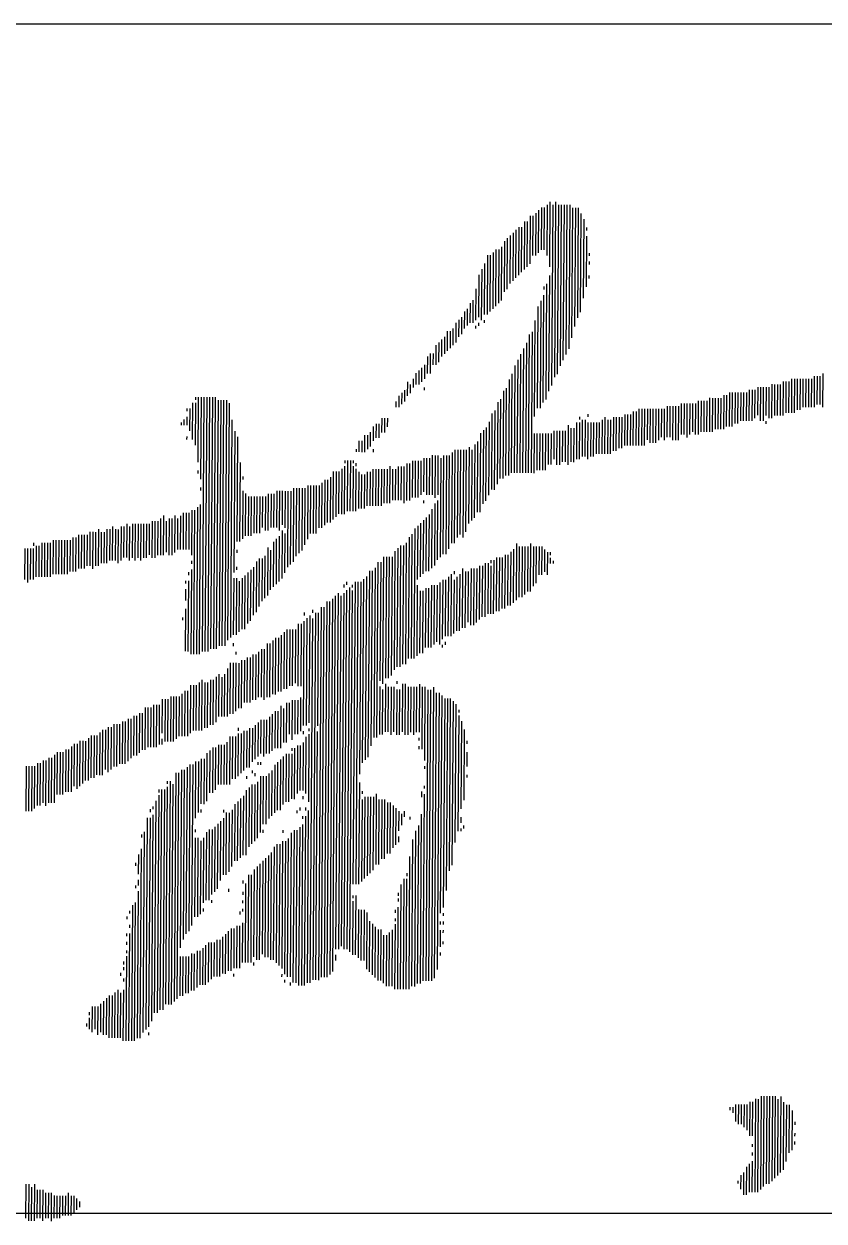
# Model space of a CAD drawing. Extents: x 1738711 to 2346805, y 1189731 to 2516152.
# Drawn here: x 2022700.8 to 2022902.7, y 1369313.9 to 1369616 of the extents above; entities that cross this region are included whole.
import ezdxf
from ezdxf.enums import TextEntityAlignment as Align

# ---------------------------------------------------------------- set-up
doc = ezdxf.new("R2010")
doc.units = 0
doc.header["$LTSCALE"] = 1000
doc.header["$MEASUREMENT"] = 0
doc.layers.add('TK', color=4, linetype='Continuous')
doc.layers.add('签名', color=2, linetype='Continuous')
doc.styles.add('宋体', font='SIMSUN.TTF', dxfattribs={"width": 0.75})

# ---------------------------------------------------------------- blocks, each defined once
blk = doc.blocks.new('hjashrtahreahe')
at = {"layer": 'TK', "color": 7}
for p, q in [((76600, 2800), (83100, 2800)), ((76600, 2200), (83100, 2200))]:
    blk.add_line(p, q, dxfattribs=at)
at = {"layer": 'TK', "style": '宋体', "width": 0.75}
for tag, height, p in [('项目负责人', 350, (6002.88, 57088.65)), ('专业负责人', 350, (6002.88, 56223.66)), ('设计人', 350, (6002.88, 55419.43)), ('版号1', 250, (77303.87, 22193.36)), ('时间1', 250, (82405.29, 22193.36)), ('版号2', 250, (77303.87, 21593.36)), ('时间2', 250, (82405.29, 21593.36)), ('版号3', 250, (77303.87, 20993.36)), ('时间3', 250, (82405.29, 20993.36)), ('建筑会签', 0.0001, (78977.88, 2403.16)), ('电气会签', 0.0001, (82127.88, 2403.16)), ('结构会签', 0.0001, (78977.88, 1803.16)), ('暖通会签', 0.0001, (82127.88, 1803.16)), ('给排水会签', 0.0001, (78977.88, 1249.52)), ('智能化会签', 0.0001, (82127.88, 1249.52))]:
    blk.add_attdef(tag, text='', height=height, dxfattribs=at).set_placement(p, align=Align.CENTER)
for tag, p in [('合作设计单位', (80815.88, 48985.89)), ('版号说明1', (79853.88, 22318.17)), ('版号说明2', (79853.88, 21718.17)), ('版号说明3', (79853.88, 21118.17)), ('浙江绿储科技有限公司', (80545.18, 16035.89)), ('百兆瓦级集中式熔盐储能关键', (80545.18, 14953.21)), ('设备研发及制造基地项目', (80545.18, 14603.3)), ('1#研发楼', (80545.18, 13635.89)), ('图名', (80545.18, 12435.89)), ('工程编号', (78977.88, 11460.89)), ('子项编号', (82127.88, 11460.89)), ('建筑', (78977.88, 10710.89)), ('图号', (82127.88, 10710.89)), ('施工图', (78977.88, 9960.89)), ('2023.03', (82127.88, 9960.89)), ('审定', (79352.88, 8460.89)), ('审核', (79352.88, 7710.89)), ('工程负责', (79352.88, 6960.89)), ('专业负责', (79352.88, 6210.89)), ('设计', (79352.88, 5460.89)), ('制图', (79352.88, 4710.89)), ('校对', (79352.88, 3960.89))]:
    blk.add_attdef(tag, text='', height=250, dxfattribs=at).set_placement(p, align=Align.MIDDLE_CENTER)
blk = doc.blocks.new('A$C579C72A4')
for p, q in [((748.47, 771.4), (748.12, 722.22)), ((752.75, 771.37), (751.79, 638.79)), ((737.72, 762.92), (737.49, 730.85)), ((739.87, 765.05), (739.64, 732.97)), ((742.02, 767.17), (741.79, 735.09)), ((744.16, 767.15), (743.93, 735.08)), ((746.32, 769.28), (746.04, 730.79)), ((750.59, 769.25), (749.61, 632.39)), ((754.87, 769.22), (753.95, 640.91)), ((757.01, 769.2), (756.13, 647.31)), ((759.15, 769.18), (758.3, 651.58)), ((761.28, 769.17), (760.47, 655.84)), ((763.42, 769.15), (762.64, 660.1)), ((765.55, 767), (764.84, 668.64)), ((767.68, 766.98), (767.04, 677.17)), ((769.82, 766.97), (769.22, 683.57)), ((771.93, 762.68), (771.39, 687.83)), ((724.81, 752.32), (724.55, 715.97)), ((726.95, 752.31), (726.7, 718.1)), ((729.12, 756.57), (728.86, 720.22)), ((731.26, 756.55), (731.01, 722.34)), ((733.42, 760.82), (733.16, 724.46)), ((735.56, 760.8), (735.35, 730.86)), ((774.04, 758.38), (773.61, 698.51)), ((716.19, 743.83), (715.92, 705.34)), ((718.35, 745.96), (718.09, 709.6)), ((720.5, 748.08), (720.24, 711.73)), ((722.66, 750.2), (722.39, 713.85)), ((776.08, 745.54), (775.81, 707.05)), ((776.13, 751.95), (776.11, 749.82)), ((707.58, 735.34), (707.27, 692.57)), ((709.72, 735.33), (709.43, 694.7)), ((711.87, 737.45), (711.58, 696.82)), ((714.04, 741.71), (713.76, 703.22)), ((701.13, 731.11), (700.81, 686.2)), ((703.27, 731.09), (702.96, 688.33)), ((705.43, 733.22), (705.12, 690.45)), ((778.08, 726.28), (778.07, 724.14)), ((778.13, 732.69), (778.11, 730.56)), ((694.61, 716.19), (694.38, 684.11)), ((696.78, 720.45), (696.5, 681.96)), ((698.95, 724.71), (698.67, 686.22)), ((743.73, 707.28), (743.72, 705.14)), ((745.88, 709.4), (745.25, 621.73)), ((748.07, 715.8), (747.44, 628.13)), ((778.01, 715.59), (777.99, 713.45)), ((692.4, 705.51), (692.23, 681.99)), ((743.68, 700.87), (743.1, 619.61)), ((685.87, 690.59), (685.78, 677.76)), ((688.04, 694.85), (687.93, 679.88)), ((690.2, 696.97), (690.07, 679.87)), ((739.35, 692.34), (738.79, 615.36)), ((741.52, 696.6), (740.93, 615.35)), ((677.24, 679.96), (677.13, 664.99)), ((679.4, 682.08), (679.3, 669.25)), ((681.55, 684.21), (681.46, 671.38)), ((683.72, 688.47), (683.63, 675.64)), ((694.35, 679.84), (694.33, 677.7)), ((698.64, 681.94), (698.63, 679.81)), ((737.13, 681.67), (736.61, 608.96)), ((670.78, 673.59), (670.67, 658.62)), ((672.92, 673.58), (672.83, 660.75)), ((675.07, 675.7), (674.98, 662.87)), ((692.2, 677.71), (692.18, 675.57)), ((732.78, 671.01), (732.02, 566.23)), ((734.93, 673.13), (734.16, 566.21)), ((662.15, 662.96), (662.04, 647.99)), ((664.3, 665.08), (664.2, 650.11)), ((666.46, 667.21), (666.37, 654.38)), ((668.61, 669.33), (668.52, 656.5)), ((730.59, 664.61), (729.88, 566.24)), ((655.67, 654.45), (655.58, 641.62)), ((657.83, 656.58), (657.72, 641.61)), ((659.97, 656.56), (659.9, 648.01)), ((726.25, 656.08), (725.61, 566.27)), ((728.42, 660.34), (727.75, 566.26)), ((649.18, 643.81), (649.1, 633.12)), ((651.34, 645.93), (651.26, 635.24)), ((653.49, 648.05), (653.41, 637.36)), ((721.92, 647.56), (721.33, 566.3)), ((724.09, 651.82), (723.47, 566.29)), ((640.57, 635.32), (640.49, 624.62)), ((644.86, 637.42), (644.81, 631.01)), ((647.03, 641.68), (646.97, 633.13)), ((717.56, 636.9), (717.04, 564.2)), ((719.73, 641.16), (719.19, 566.32)), ((924.98, 635.41), (924.8, 609.74)), ((927.12, 635.39), (926.95, 611.87)), ((929.26, 635.37), (929.09, 611.85)), ((931.41, 637.5), (931.23, 611.84)), ((933.55, 637.48), (933.37, 611.82)), ((935.69, 637.47), (935.52, 613.94)), ((937.83, 637.45), (937.66, 613.93)), ((939.97, 637.44), (939.81, 616.05)), ((942.1, 637.42), (941.95, 616.04)), ((944.24, 637.4), (944.09, 616.02)), ((946.38, 637.39), (946.23, 616.01)), ((948.53, 639.51), (948.37, 615.99)), ((950.67, 639.5), (950.52, 618.11)), ((952.81, 639.48), (952.66, 618.1)), ((954.97, 641.6), (954.78, 615.94)), ((636.23, 626.79), (636.17, 618.24)), ((638.38, 628.92), (638.32, 620.36)), ((642.69, 633.16), (642.64, 626.75)), ((653.37, 630.95), (653.35, 628.81)), ((713.22, 628.38), (712.75, 562.09)), ((715.38, 630.5), (714.9, 564.21)), ((884.29, 627.14), (884.11, 601.48)), ((886.43, 627.13), (886.25, 601.47)), ((888.57, 627.11), (888.4, 603.59)), ((890.71, 627.1), (890.54, 603.58)), ((892.85, 627.08), (892.69, 605.7)), ((894.98, 627.07), (894.83, 605.68)), ((897.12, 627.05), (896.97, 605.67)), ((899.28, 629.17), (899.11, 605.65)), ((901.41, 629.16), (901.24, 605.64)), ((903.55, 629.14), (903.4, 607.76)), ((905.71, 631.27), (905.55, 609.88)), ((907.84, 631.25), (907.66, 605.59)), ((909.98, 631.24), (909.8, 605.58)), ((912.12, 631.22), (911.97, 609.84)), ((914.26, 631.21), (914.09, 607.68)), ((916.41, 633.33), (916.23, 607.67)), ((918.55, 633.31), (918.38, 609.79)), ((920.69, 633.3), (920.52, 609.78)), ((922.83, 633.28), (922.66, 609.76)), ((477.93, 619.38), (477.73, 591.58)), ((480.07, 619.36), (479.84, 587.29)), ((480.1, 623.64), (480.08, 621.5)), ((482.24, 623.63), (481.88, 574.44)), ((484.38, 623.61), (483.93, 561.6)), ((486.51, 623.6), (485.13, 431.14)), ((488.65, 623.58), (487.27, 431.13)), ((490.79, 623.56), (489.4, 431.11)), ((492.93, 623.55), (491.56, 433.24)), ((495.07, 623.53), (493.7, 433.22)), ((497.19, 621.38), (495.83, 433.21)), ((499.33, 621.36), (497.99, 435.33)), ((501.47, 621.35), (500.13, 435.31)), ((503.6, 621.33), (502.26, 435.3)), ((505.73, 619.18), (504.43, 439.56)), ((631.91, 620.41), (631.87, 616.13)), ((634.07, 624.67), (634.01, 616.12)), ((708.89, 619.85), (708.44, 557.84)), ((711.04, 621.98), (710.61, 562.1)), ((837.17, 616.79), (837, 593.27)), ((839.31, 616.78), (839.14, 593.25)), ((841.45, 616.76), (841.26, 591.1)), ((843.59, 616.75), (843.4, 591.09)), ((845.72, 616.73), (845.54, 591.07)), ((847.88, 618.85), (847.71, 595.33)), ((850.02, 618.84), (849.85, 595.32)), ((852.16, 618.82), (851.97, 593.16)), ((854.29, 618.81), (854.12, 595.29)), ((856.43, 618.79), (856.28, 597.41)), ((858.57, 618.78), (858.4, 595.25)), ((860.72, 620.9), (860.54, 595.24)), ((862.86, 620.88), (862.69, 597.36)), ((865, 620.87), (864.83, 597.35)), ((867.14, 620.85), (866.97, 597.33)), ((869.29, 622.98), (869.11, 597.32)), ((871.43, 622.96), (871.25, 597.3)), ((873.57, 622.94), (873.4, 599.42)), ((875.71, 622.93), (875.54, 599.41)), ((877.85, 622.91), (877.68, 599.39)), ((880, 625.04), (879.81, 599.38)), ((882.14, 625.02), (881.97, 601.5)), ((473.58, 608.72), (473.53, 602.3)), ((473.62, 615.13), (473.61, 613)), ((475.76, 615.12), (475.64, 598.01)), ((621.12, 607.66), (621.04, 596.96)), ((623.26, 607.64), (623.18, 596.95)), ((625.4, 607.63), (625.35, 601.21)), ((704.55, 611.33), (704.13, 553.6)), ((706.7, 613.45), (706.27, 553.58)), ((770.82, 608.72), (770.81, 606.58)), ((777.25, 610.81), (777.24, 608.67)), ((790.07, 608.58), (789.87, 580.78)), ((796.48, 608.53), (796.3, 582.87)), ((798.62, 608.52), (798.43, 582.86)), ((800.76, 608.5), (800.59, 584.98)), ((802.9, 608.48), (802.73, 584.96)), ((805.05, 610.61), (804.88, 587.09)), ((807.19, 610.59), (807.02, 587.07)), ((809.33, 610.58), (809.16, 587.06)), ((811.48, 612.7), (811.3, 587.04)), ((813.62, 612.68), (813.43, 587.02)), ((815.77, 614.81), (815.57, 587.01)), ((817.91, 614.79), (817.71, 586.99)), ((820.05, 614.78), (819.85, 586.98)), ((822.19, 614.76), (822.02, 591.24)), ((824.33, 614.75), (824.14, 589.09)), ((826.46, 614.73), (826.28, 589.07)), ((828.6, 614.72), (828.42, 589.05)), ((830.74, 614.7), (830.57, 591.18)), ((832.88, 614.68), (832.73, 593.3)), ((835.02, 614.67), (834.85, 591.15)), ((469.27, 604.47), (469.25, 602.34)), ((471.42, 606.6), (471.39, 602.32)), ((507.77, 606.33), (506.59, 441.68)), ((614.66, 601.29), (614.58, 590.6)), ((616.81, 603.41), (616.74, 592.72)), ((618.95, 603.39), (618.88, 592.7)), ((698.04, 598.55), (697.64, 542.95)), ((700.19, 600.67), (699.79, 545.07)), ((702.36, 604.93), (701.96, 549.34)), ((751.5, 598.16), (751.34, 576.78)), ((753.64, 598.15), (753.45, 572.49)), ((755.78, 598.13), (755.59, 572.47)), ((757.91, 598.12), (757.74, 574.59)), ((760.05, 598.1), (759.88, 574.58)), ((762.22, 602.36), (762.01, 572.43)), ((764.34, 600.21), (764.16, 574.55)), ((766.48, 600.19), (766.3, 574.53)), ((768.65, 604.45), (768.45, 576.66)), ((770.79, 604.44), (770.59, 576.64)), ((772.94, 606.56), (772.74, 578.76)), ((775.08, 606.55), (774.88, 578.75)), ((777.21, 604.39), (777, 576.59)), ((779.34, 604.38), (779.16, 578.72)), ((781.48, 604.36), (781.3, 578.7)), ((783.62, 604.35), (783.45, 580.83)), ((785.76, 604.33), (785.59, 580.81)), ((787.91, 606.45), (787.73, 580.79)), ((792.19, 606.42), (792, 580.76)), ((794.33, 606.41), (794.14, 580.75)), ((911.94, 605.56), (911.92, 603.42)), ((473.47, 593.75), (473.45, 591.61)), ((509.85, 597.77), (509.08, 490.85)), ((511.96, 593.47), (511.39, 514.35)), ((603.89, 590.67), (603.83, 582.12)), ((606.03, 590.66), (605.97, 582.1)), ((608.2, 594.92), (608.11, 582.09)), ((610.34, 594.9), (610.26, 584.21)), ((612.49, 597.03), (612.41, 586.33)), ((693.7, 590.03), (693.32, 536.57)), ((695.89, 596.43), (695.45, 536.55)), ((736.51, 596.13), (736.3, 566.2)), ((738.65, 596.12), (738.45, 568.32)), ((740.79, 596.1), (740.59, 568.3)), ((742.93, 596.09), (742.73, 568.29)), ((745.07, 596.07), (744.87, 568.27)), ((747.21, 596.06), (747.04, 572.53)), ((749.35, 596.04), (749.18, 572.52)), ((601.71, 584.27), (601.69, 582.13)), ((614.54, 584.18), (614.52, 582.04)), ((674.4, 581.61), (673.9, 513.18)), ((676.55, 583.73), (676.04, 513.17)), ((678.69, 583.72), (678.21, 517.43)), ((680.83, 583.7), (680.36, 519.55)), ((682.96, 583.69), (682.49, 517.4)), ((685.1, 583.67), (684.66, 521.66)), ((687.26, 585.8), (686.84, 528.06)), ((689.38, 583.64), (688.99, 530.18)), ((691.55, 587.9), (691.15, 532.31)), ((513.96, 574.21), (513.53, 514.34)), ((593.06, 571.5), (592.8, 535.15)), ((593.09, 575.78), (593.08, 573.64)), ((595.23, 575.77), (594.95, 537.28)), ((597.37, 575.75), (597.09, 537.26)), ((599.48, 571.46), (599.23, 537.24)), ((599.51, 575.74), (599.49, 573.6)), ((601.63, 573.58), (601.61, 571.44)), ((627.27, 571.26), (627.07, 543.46)), ((633.69, 571.21), (633.5, 545.55)), ((635.83, 571.2), (635.64, 545.54)), ((637.97, 571.18), (637.77, 543.38)), ((640.12, 573.3), (639.92, 545.51)), ((642.26, 573.29), (642.06, 545.49)), ((644.41, 575.41), (644.21, 547.61)), ((646.55, 575.4), (646.35, 547.6)), ((648.69, 575.38), (648.49, 547.58)), ((650.83, 575.37), (650.64, 549.71)), ((652.98, 577.49), (652.8, 551.83)), ((655.12, 577.47), (654.92, 549.67)), ((657.26, 577.46), (657.06, 549.66)), ((659.41, 579.58), (659.2, 549.64)), ((661.55, 579.57), (661.32, 547.49)), ((663.69, 579.55), (663.47, 549.61)), ((665.81, 577.4), (665.27, 502.55)), ((667.96, 579.52), (667.43, 504.68)), ((670.1, 579.5), (669.56, 504.66)), ((672.24, 579.49), (671.73, 508.92)), ((481.84, 568.03), (481.82, 565.89)), ((516.02, 563.51), (516, 561.37)), ((582.31, 563.03), (582.06, 528.81)), ((584.48, 567.29), (584.21, 530.94)), ((586.62, 567.27), (586.37, 533.06)), ((588.75, 567.26), (588.52, 535.18)), ((590.91, 569.38), (590.66, 535.17)), ((601.6, 569.3), (601.37, 537.23)), ((603.72, 567.15), (603.52, 539.35)), ((605.84, 565), (605.66, 539.34)), ((607.98, 564.98), (607.8, 539.32)), ((610.14, 567.1), (609.95, 541.44)), ((612.28, 567.09), (612.09, 541.43)), ((614.43, 569.21), (614.23, 541.41)), ((616.57, 569.2), (616.37, 541.4)), ((618.71, 569.18), (618.51, 541.38)), ((620.84, 569.17), (620.64, 541.37)), ((622.98, 569.15), (622.8, 543.49)), ((625.12, 569.14), (624.94, 543.48)), ((629.4, 569.1), (629.23, 545.58)), ((631.54, 569.09), (631.37, 545.57)), ((483.88, 555.18), (483.87, 553.05)), ((515.94, 552.81), (515.68, 516.46)), ((554.45, 554.68), (554.05, 499.08)), ((556.59, 554.66), (556.22, 503.34)), ((558.72, 554.64), (558.37, 505.46)), ((560.86, 554.63), (560.52, 507.59)), ((563, 554.61), (562.69, 511.85)), ((565.15, 556.74), (564.86, 516.11)), ((567.29, 556.72), (567.03, 520.37)), ((569.43, 556.71), (569.17, 520.35)), ((571.57, 556.69), (571.31, 520.34)), ((573.71, 556.67), (573.48, 524.6)), ((575.86, 558.8), (575.62, 524.58)), ((578.02, 560.92), (577.77, 526.71)), ((580.15, 560.91), (579.92, 528.83)), ((518.06, 550.66), (517.83, 518.59)), ((520.19, 548.51), (519.97, 518.57)), ((522.33, 548.49), (522.11, 518.55)), ((524.46, 548.48), (524.26, 520.68)), ((526.6, 548.46), (526.4, 520.66)), ((528.74, 548.45), (528.54, 520.65)), ((530.88, 548.43), (530.71, 524.91)), ((533.02, 548.41), (532.83, 522.75)), ((535.17, 550.54), (534.97, 522.74)), ((537.31, 550.52), (537.13, 524.86)), ((539.45, 550.51), (539.26, 524.85)), ((541.6, 552.63), (541.4, 524.83)), ((543.74, 552.61), (543.52, 522.68)), ((545.88, 552.6), (545.69, 526.94)), ((548.02, 552.58), (547.82, 524.78)), ((550.16, 552.57), (549.74, 494.83)), ((552.29, 552.55), (551.89, 496.96)), ((652.75, 545.41), (652.73, 543.27)), ((663.44, 545.34), (663.12, 500.43)), ((470.91, 536.03), (470.71, 508.23)), ((473.05, 536.02), (472.85, 508.22)), ((475.19, 536), (474.99, 508.2)), ((477.34, 538.12), (477.1, 503.91)), ((479.48, 538.11), (478.7, 429.05)), ((481.64, 540.23), (480.83, 429.04)), ((483.79, 542.35), (482.97, 429.02)), ((656.95, 534.69), (656.64, 491.92)), ((659.12, 538.95), (658.79, 494.05)), ((661.29, 543.21), (660.95, 496.17)), ((417.38, 525.72), (417.19, 500.06)), ((423.79, 525.68), (423.61, 500.02)), ((425.93, 525.66), (425.76, 502.14)), ((428.08, 527.79), (427.9, 502.13)), ((430.21, 525.63), (430.02, 499.97)), ((432.36, 527.76), (432.18, 502.09)), ((434.5, 527.74), (434.3, 499.94)), ((436.64, 527.72), (436.45, 502.06)), ((438.78, 527.71), (438.58, 499.91)), ((440.91, 527.69), (440.73, 502.03)), ((443.05, 527.68), (442.87, 502.02)), ((445.19, 527.66), (445.02, 504.14)), ((447.35, 529.79), (447.15, 501.99)), ((449.48, 529.77), (449.28, 501.97)), ((451.62, 529.75), (451.44, 504.09)), ((453.78, 531.88), (453.58, 504.08)), ((455.93, 534), (455.71, 504.06)), ((458.04, 529.71), (457.87, 506.19)), ((460.19, 531.83), (459.99, 504.03)), ((462.33, 531.82), (462.13, 504.02)), ((464.48, 533.94), (464.28, 506.14)), ((466.61, 531.79), (466.44, 508.26)), ((468.76, 533.91), (468.57, 508.25)), ((648.33, 526.2), (648.04, 485.57)), ((650.49, 528.32), (650.2, 487.69)), ((652.64, 530.44), (652.35, 489.82)), ((654.8, 532.57), (654.5, 491.94)), ((387.38, 517.39), (387.19, 491.73)), ((389.52, 517.37), (389.33, 491.71)), ((391.67, 519.49), (391.49, 493.83)), ((393.81, 519.48), (393.62, 493.82)), ((395.95, 519.46), (395.76, 493.8)), ((398.09, 519.45), (397.92, 495.93)), ((400.24, 521.57), (400.06, 495.91)), ((402.38, 521.56), (402.18, 493.76)), ((404.52, 521.54), (404.33, 495.88)), ((406.67, 523.66), (406.47, 495.86)), ((408.79, 521.51), (408.62, 497.99)), ((410.93, 521.49), (410.76, 497.97)), ((413.09, 523.62), (412.9, 497.96)), ((415.22, 523.6), (415.05, 500.08)), ((419.5, 523.57), (419.33, 500.05)), ((421.64, 523.56), (421.45, 497.9)), ((543.49, 518.4), (543.25, 484.19)), ((545.66, 522.66), (545.4, 486.31)), ((547.79, 520.51), (547.57, 490.57)), ((641.86, 517.69), (641.2, 425.74)), ((644.01, 519.81), (643.33, 425.73)), ((646.18, 524.08), (645.47, 425.71)), ((350.97, 509.1), (350.8, 485.57)), ((353.1, 509.08), (352.92, 483.42)), ((355.24, 509.06), (355.07, 485.54)), ((357.38, 509.05), (357.21, 485.53)), ((357.41, 513.33), (357.4, 511.19)), ((359.53, 511.17), (359.37, 487.65)), ((361.67, 511.16), (361.5, 487.64)), ((363.83, 513.28), (363.64, 487.62)), ((365.97, 513.26), (365.78, 487.6)), ((368.1, 513.25), (367.92, 487.59)), ((370.24, 513.23), (370.06, 487.57)), ((372.4, 515.36), (372.21, 489.7)), ((374.53, 515.34), (374.35, 489.68)), ((376.67, 515.33), (376.49, 489.67)), ((378.81, 515.31), (378.63, 489.65)), ((380.95, 515.29), (380.76, 489.63)), ((383.09, 515.28), (382.9, 489.62)), ((385.23, 515.26), (385.06, 491.74)), ((511.34, 507.94), (511.33, 505.8)), ((534.88, 509.91), (534.62, 473.56)), ((537, 507.75), (536.79, 477.82)), ((539.19, 514.15), (538.94, 479.94)), ((541.34, 516.28), (541.09, 482.06)), ((633.24, 509.2), (632.6, 419.39)), ((635.4, 511.32), (634.73, 419.37)), ((637.53, 511.31), (636.89, 421.5)), ((639.69, 513.43), (639.03, 421.48)), ((720.91, 508.57), (720.62, 467.94)), ((723.08, 512.83), (722.78, 470.06)), ((725.21, 510.68), (724.93, 472.19)), ((727.35, 510.66), (727.07, 472.17)), ((729.48, 510.64), (729.22, 474.29)), ((731.62, 510.63), (731.38, 476.42)), ((733.78, 512.75), (733.51, 476.4)), ((735.9, 510.6), (735.68, 480.66)), ((738.04, 510.58), (737.84, 482.78)), ((740.18, 510.57), (740.02, 489.18)), ((742.31, 510.55), (742.16, 489.17)), ((744.44, 508.4), (744.31, 491.29)), ((477.07, 499.63), (477.05, 497.49)), ((526.25, 499.28), (525.97, 460.79)), ((528.4, 501.4), (528.14, 465.05)), ((530.54, 501.39), (530.31, 469.31)), ((532.69, 503.51), (532.46, 471.43)), ((618.2, 498.62), (617.24, 366.04)), ((620.34, 498.6), (619.69, 408.79)), ((622.5, 502.86), (621.81, 406.64)), ((624.64, 502.85), (623.98, 410.9)), ((626.78, 502.83), (626.12, 410.88)), ((628.92, 502.82), (628.27, 413.01)), ((631.09, 507.08), (630.44, 417.27)), ((703.75, 500.14), (703.73, 498)), ((705.88, 500.12), (705.59, 459.49)), ((708.04, 502.25), (707.75, 461.62)), ((710.18, 502.23), (709.88, 461.6)), ((712.32, 502.21), (712.04, 463.72)), ((714.47, 504.34), (714.18, 463.71)), ((716.61, 504.32), (716.33, 465.83)), ((718.76, 506.45), (718.47, 465.82)), ((746.56, 506.24), (746.44, 489.14)), ((748.67, 501.95), (748.64, 497.68)), ((748.7, 506.23), (748.68, 504.09)), ((750.79, 499.8), (750.77, 497.66)), ((474.87, 491.1), (474.85, 488.96)), ((477.02, 493.22), (476.56, 429.07)), ((511.25, 495.11), (511.23, 492.97)), ((519.77, 490.77), (519.49, 452.28)), ((521.93, 492.89), (521.65, 454.4)), ((524.08, 495.02), (523.82, 458.67)), ((611.74, 492.25), (610.72, 351.12)), ((613.87, 492.23), (612.92, 359.65)), ((616.03, 494.35), (615.1, 366.05)), ((673.73, 489.66), (673.39, 442.62)), ((675.89, 491.79), (675.87, 489.65)), ((680.15, 489.62), (679.84, 446.85)), ((682.32, 493.88), (681.99, 448.97)), ((684.44, 491.72), (684.13, 448.96)), ((686.58, 491.71), (686.3, 453.22)), ((688.73, 493.83), (688.42, 451.06)), ((690.87, 493.82), (690.56, 451.05)), ((693.01, 493.8), (692.72, 453.17)), ((695.16, 495.92), (694.87, 455.29)), ((697.3, 495.91), (697.02, 457.42)), ((699.45, 498.03), (699.16, 457.4)), ((701.59, 498.02), (701.32, 459.52)), ((703.72, 495.86), (703.45, 459.51)), ((472.68, 484.7), (472.67, 482.56)), ((474.82, 484.68), (474.44, 431.22)), ((509.05, 486.57), (508.74, 443.8)), ((511.19, 486.56), (510.88, 443.79)), ((513.31, 484.4), (513.03, 445.91)), ((515.46, 486.53), (515.19, 448.04)), ((517.62, 488.65), (517.33, 448.02)), ((592.41, 481.69), (592.4, 479.56)), ((594.57, 483.82), (594.55, 481.68)), ((598.83, 481.65), (598.81, 479.51)), ((600.98, 483.77), (599.33, 254.97)), ((603.12, 483.76), (601.47, 254.95)), ((605.26, 483.74), (604.21, 338.33)), ((607.41, 485.86), (606.41, 346.87)), ((609.57, 487.99), (608.57, 348.99)), ((648.01, 481.29), (647.63, 427.84)), ((658.7, 481.22), (658.36, 434.17)), ((660.84, 481.2), (660.52, 436.3)), ((662.98, 481.19), (662.67, 438.42)), ((665.13, 483.31), (664.79, 436.27)), ((667.29, 485.43), (666.96, 440.53)), ((669.43, 485.42), (669.12, 442.65)), ((671.58, 487.54), (671.26, 442.63)), ((675.84, 485.37), (675.55, 444.74)), ((677.99, 487.49), (677.7, 446.86)), ((472.64, 478.28), (472.57, 469.73)), ((585.94, 473.19), (583.89, 188.79)), ((588.09, 475.31), (586.15, 205.88)), ((590.21, 473.16), (588.29, 205.86)), ((592.37, 475.28), (590.44, 207.99)), ((594.52, 477.4), (592.56, 205.83)), ((596.68, 479.53), (594.7, 205.82)), ((598.8, 477.37), (596.83, 203.66)), ((650.12, 477), (649.78, 429.96)), ((652.26, 476.99), (651.92, 429.94)), ((654.41, 479.11), (654.09, 434.2)), ((656.55, 479.09), (656.23, 434.19)), ((472.53, 463.31), (472.3, 431.24)), ((568.75, 462.62), (568.74, 460.48)), ((575.18, 464.71), (573.15, 182.45)), ((577.32, 464.7), (575.3, 184.57)), ((579.49, 468.96), (577.44, 184.56)), ((581.63, 468.94), (579.58, 184.54)), ((583.78, 471.06), (581.73, 186.66)), ((470.34, 456.91), (470.33, 454.77)), ((562.28, 454.11), (561.71, 374.99)), ((562.32, 460.53), (562.31, 458.39)), ((564.43, 456.23), (563.84, 374.98)), ((566.58, 458.36), (566, 377.1)), ((568.71, 456.2), (566.72, 180.36)), ((570.88, 460.46), (568.87, 182.48)), ((573.01, 460.45), (572.4, 374.92)), ((547.25, 445.67), (546.94, 402.9)), ((549.4, 447.79), (549.08, 402.88)), ((551.54, 447.77), (551.23, 405.01)), ((553.68, 447.76), (553.37, 404.99)), ((555.82, 447.74), (555.52, 407.11)), ((557.98, 452), (557.65, 404.96)), ((560.12, 451.99), (559.78, 404.94)), ((508.69, 437.39), (508.68, 435.25)), ((534.35, 437.21), (534.06, 396.58)), ((536.49, 437.19), (536.2, 396.56)), ((538.65, 439.31), (538.35, 398.68)), ((540.8, 441.44), (540.49, 398.67)), ((542.94, 441.42), (542.65, 400.79)), ((545.09, 443.54), (544.78, 400.78)), ((666.93, 436.25), (666.92, 434.11)), ((669.09, 438.37), (669.07, 436.23)), ((510.79, 430.96), (510.77, 428.82)), ((519.31, 426.62), (519.06, 392.41)), ((521.45, 426.61), (521.2, 392.39)), ((523.6, 428.73), (523.36, 394.52)), ((525.74, 428.71), (525.49, 394.5)), ((527.89, 430.84), (527.65, 396.62)), ((530.05, 432.96), (529.79, 396.61)), ((532.19, 432.94), (531.91, 394.45)), ((504.28, 418.18), (504.02, 381.82)), ((506.45, 422.44), (506.17, 383.95)), ((508.59, 422.42), (508.31, 383.93)), ((510.73, 422.41), (510.46, 386.05)), ((512.86, 422.39), (512.62, 388.18)), ((515.02, 424.51), (514.76, 388.16)), ((517.16, 424.5), (516.92, 392.42)), ((484.97, 409.76), (484.7, 371.27)), ((491.39, 409.71), (491.14, 375.5)), ((493.53, 409.7), (493.28, 375.49)), ((495.68, 411.82), (495.43, 377.61)), ((497.83, 413.95), (497.6, 381.87)), ((499.96, 411.79), (499.74, 381.85)), ((502.11, 413.91), (501.88, 381.84)), ((632.52, 408.7), (632.5, 406.56)), ((469.93, 399.18), (469.7, 367.1)), ((472.08, 401.3), (471.83, 367.09)), ((474.22, 401.28), (473.97, 367.07)), ((476.39, 405.55), (476.13, 369.19)), ((478.53, 405.53), (478.28, 371.32)), ((480.67, 405.52), (480.42, 371.3)), ((482.82, 407.64), (482.56, 371.29)), ((487.1, 407.61), (486.85, 373.39)), ((489.23, 407.59), (488.99, 373.38)), ((619.66, 404.51), (619.4, 368.16)), ((621.78, 402.36), (621.53, 368.15)), ((623.95, 406.62), (623.69, 370.27)), ((626.07, 404.47), (625.83, 370.25)), ((628.21, 404.45), (627.95, 368.1)), ((630.35, 404.44), (630.1, 370.22)), ((632.47, 402.28), (632.23, 368.07)), ((634.61, 402.27), (634.36, 368.05)), ((636.78, 406.53), (636.52, 370.18)), ((638.92, 406.51), (638.64, 368.02)), ((641.04, 404.36), (640.78, 368.01)), ((643.18, 404.34), (642.93, 370.13)), ((645.32, 404.33), (645.06, 367.98)), ((647.46, 404.31), (647.21, 370.1)), ((649.61, 406.44), (649.35, 370.08)), ((651.73, 404.28), (651.39, 357.24)), ((653.87, 404.27), (653.47, 348.67)), ((655.99, 402.11), (654.41, 181.86)), ((658.13, 402.1), (656.55, 181.85)), ((660.29, 404.22), (658.68, 181.83)), ((662.39, 399.93), (660.84, 183.96)), ((664.53, 399.91), (663.02, 190.36)), ((448.48, 390.78), (448.25, 358.7)), ((450.62, 390.76), (450.39, 358.69)), ((452.76, 390.75), (452.54, 360.81)), ((454.93, 395.01), (454.74, 369.35)), ((457.07, 394.99), (456.84, 362.92)), ((459.2, 394.98), (458.97, 362.9)), ((461.36, 397.1), (461.11, 362.89)), ((463.5, 397.08), (463.25, 362.87)), ((465.64, 397.07), (465.4, 364.99)), ((467.77, 397.05), (467.56, 367.12)), ((544.71, 390.08), (544.48, 358.01)), ((549, 392.19), (548.78, 362.26)), ((551.14, 392.18), (550.97, 368.65)), ((553.29, 394.3), (553.08, 364.36)), ((555.43, 394.28), (555.25, 368.62)), ((557.57, 394.27), (557.38, 368.61)), ((559.72, 396.39), (559.54, 370.73)), ((666.65, 397.76), (665.47, 233.11)), ((668.78, 395.61), (667.64, 237.37)), ((670.92, 395.59), (669.87, 250.18)), ((673.05, 395.57), (672.11, 265.14)), ((675.18, 393.42), (674.28, 269.4)), ((677.3, 391.27), (676.55, 286.49)), ((433.45, 382.33), (433.24, 352.4)), ((435.59, 382.32), (435.37, 352.38)), ((437.74, 384.44), (437.53, 354.5)), ((439.88, 384.42), (439.68, 356.63)), ((442.05, 388.69), (441.82, 356.61)), ((444.19, 388.67), (443.97, 358.73)), ((446.33, 388.65), (446.11, 358.72)), ((536.09, 381.59), (535.89, 353.79)), ((538.25, 383.72), (538.05, 355.92)), ((540.4, 385.84), (540.2, 358.04)), ((542.54, 385.82), (542.34, 358.02)), ((546.83, 387.93), (546.65, 362.27)), ((679.38, 382.7), (678.75, 295.03)), ((679.41, 386.98), (679.39, 384.84)), ((409.85, 371.81), (409.61, 337.6)), ((411.99, 371.79), (411.78, 341.86)), ((414.15, 373.92), (413.9, 339.7)), ((416.28, 373.9), (416.05, 341.83)), ((418.44, 376.03), (418.21, 343.95)), ((420.58, 376.01), (420.34, 343.93)), ((422.71, 375.99), (422.5, 346.06)), ((424.87, 378.12), (424.64, 346.04)), ((427.01, 378.1), (426.78, 346.03)), ((429.16, 380.22), (428.93, 348.15)), ((431.3, 380.21), (431.08, 350.27)), ((512.51, 373.21), (512.49, 371.07)), ((521.06, 373.15), (520.85, 343.21)), ((523.2, 373.13), (523.02, 347.47)), ((525.35, 375.25), (525.17, 349.59)), ((527.51, 377.38), (527.32, 351.72)), ((529.66, 379.5), (529.48, 353.84)), ((531.8, 379.49), (531.6, 351.69)), ((533.94, 379.47), (533.75, 353.81)), ((565.97, 372.82), (565.95, 370.69)), ((681.48, 378.41), (681.01, 312.12)), ((683.58, 371.98), (683.19, 318.52)), ((392.68, 363.38), (392.44, 329.17)), ((394.82, 363.36), (394.59, 331.29)), ((396.96, 363.35), (396.75, 333.41)), ((399.12, 365.47), (398.88, 333.4)), ((401.27, 367.59), (401.04, 335.52)), ((403.41, 367.58), (403.18, 335.5)), ((405.55, 367.56), (405.33, 337.63)), ((407.7, 369.69), (407.47, 337.61)), ((454.71, 365.07), (454.68, 360.79)), ((503.88, 362.58), (503.65, 330.5)), ((506.05, 366.84), (505.79, 330.49)), ((508.19, 366.82), (507.96, 334.75)), ((510.32, 366.81), (510.09, 334.73)), ((512.48, 368.93), (512.25, 336.86)), ((514.62, 368.92), (514.4, 338.98)), ((516.77, 371.04), (516.55, 341.1)), ((518.91, 371.02), (518.71, 343.23)), ((561.68, 370.72), (561.66, 368.58)), ((563.78, 366.42), (563.48, 323.66)), ((565.94, 368.55), (565.57, 317.23)), ((572.37, 370.64), (571.01, 182.46)), ((649.32, 365.81), (649.3, 363.67)), ((685.65, 363.41), (685.64, 361.27)), ((375.52, 354.95), (375.29, 322.87)), ((377.65, 354.93), (377.42, 322.86)), ((379.79, 354.92), (379.56, 322.84)), ((381.95, 357.04), (381.72, 324.97)), ((384.09, 357.03), (383.85, 324.95)), ((386.24, 359.15), (385.99, 324.94)), ((388.39, 361.27), (388.16, 329.2)), ((390.53, 361.26), (390.28, 327.04)), ((488.85, 354.13), (488.59, 317.78)), ((491, 356.26), (490.77, 324.18)), ((493.16, 358.38), (492.91, 324.17)), ((495.29, 358.36), (495.06, 326.29)), ((497.45, 360.49), (497.23, 330.55)), ((499.59, 360.47), (499.37, 330.53)), ((501.73, 360.46), (501.51, 330.52)), ((548.72, 353.7), (548.46, 317.35)), ((550.86, 353.69), (550.6, 317.33)), ((553, 353.67), (552.75, 319.46)), ((553.03, 357.95), (553.01, 355.81)), ((555.17, 357.93), (554.89, 319.44)), ((557.32, 360.06), (557.06, 323.7)), ((559.46, 360.04), (559.21, 325.83)), ((561.61, 362.16), (561.35, 325.81)), ((649.27, 359.39), (649.26, 357.25)), ((685.59, 354.85), (685.51, 344.16)), ((351.92, 344.43), (351.67, 310.21)), ((354.06, 344.41), (353.81, 310.2)), ((356.19, 344.4), (355.95, 310.18)), ((358.33, 344.38), (358.1, 312.31)), ((360.49, 346.5), (360.26, 314.43)), ((362.62, 346.49), (362.39, 314.41)), ((364.78, 348.61), (364.55, 316.54)), ((366.92, 348.6), (366.67, 314.38)), ((369.07, 350.72), (368.82, 316.51)), ((371.21, 350.7), (370.96, 316.49)), ((373.36, 352.83), (373.1, 316.47)), ((475.96, 345.67), (475.05, 219.51)), ((478.1, 345.66), (477.22, 223.77)), ((480.25, 347.78), (479.94, 305.01)), ((482.39, 347.76), (482.11, 309.27)), ((484.54, 349.89), (484.29, 315.67)), ((486.68, 349.87), (486.43, 315.66)), ((527.29, 347.44), (527.28, 345.3)), ((529.43, 347.43), (529.42, 345.29)), ((540.11, 345.21), (539.85, 308.86)), ((542.26, 347.33), (542, 310.98)), ((544.41, 349.46), (544.14, 310.97)), ((546.57, 351.58), (546.31, 315.23)), ((653.44, 344.39), (653.42, 342.26)), ((465.22, 339.33), (463.97, 166.13)), ((467.36, 339.32), (466.12, 168.25)), ((469.51, 341.44), (468.54, 206.73)), ((471.65, 341.43), (470.73, 213.13)), ((473.8, 343.55), (472.89, 217.39)), ((518.66, 336.81), (518.65, 334.67)), ((522.97, 341.06), (522.95, 338.92)), ((525.09, 338.9), (525.08, 336.76)), ((529.35, 336.73), (529.05, 293.97)), ((531.49, 336.72), (531.23, 300.37)), ((533.63, 336.7), (533.37, 300.35)), ((535.78, 338.83), (535.54, 304.61)), ((537.94, 340.95), (537.69, 306.74)), ((685.47, 337.75), (685.45, 335.61)), ((452.3, 326.6), (452.28, 324.46)), ((454.43, 326.58), (453.23, 159.79)), ((456.57, 326.57), (455.37, 159.77)), ((458.73, 328.69), (457.54, 164.04)), ((458.76, 332.97), (458.74, 330.83)), ((460.9, 332.95), (459.68, 164.02)), ((463.02, 330.8), (461.82, 164.01)), ((520.74, 328.24), (520.42, 283.34)), ((522.89, 330.36), (522.57, 285.46)), ((525.03, 330.35), (524.72, 287.58)), ((527.18, 332.47), (526.88, 289.71)), ((604.17, 331.92), (603.61, 254.94)), ((653.33, 329.42), (653.32, 327.29)), ((450.1, 318.06), (448.94, 157.68)), ((452.27, 322.32), (451.08, 157.67)), ((512.11, 317.61), (511.79, 272.71)), ((514.26, 319.73), (513.94, 274.83)), ((516.42, 321.86), (516.09, 276.95)), ((518.59, 326.12), (518.23, 276.94)), ((561.32, 321.53), (561.31, 319.4)), ((606.21, 319.07), (605.76, 257.06)), ((606.26, 325.49), (606.24, 323.35)), ((608.36, 321.2), (607.92, 259.18)), ((610.5, 321.18), (610.07, 261.31)), ((612.64, 321.16), (612.23, 263.43)), ((614.78, 321.15), (614.38, 265.55)), ((616.93, 323.27), (616.55, 269.81)), ((619.04, 318.98), (618.69, 269.8)), ((621.18, 318.96), (620.86, 274.06)), ((623.32, 318.95), (622.99, 274.04)), ((651.16, 325.16), (651.13, 320.89)), ((653.29, 323.01), (652.27, 181.88)), ((445.77, 311.67), (445.76, 309.54)), ((447.93, 313.8), (447.91, 311.66)), ((484.26, 311.4), (484.25, 309.26)), ((501.37, 311.27), (501.36, 309.14)), ((503.49, 309.12), (503.15, 262.08)), ((505.63, 309.1), (505.31, 264.2)), ((507.79, 311.23), (507.48, 268.46)), ((509.95, 315.49), (509.65, 272.72)), ((556.97, 310.87), (556.95, 308.73)), ((559.12, 313), (559.11, 310.86)), ((563.4, 312.97), (563.38, 310.83)), ((565.52, 310.81), (564.58, 180.37)), ((625.44, 316.8), (625.16, 278.3)), ((627.58, 316.78), (627.3, 278.29)), ((629.7, 314.63), (629.47, 282.55)), ((631.83, 312.47), (631.62, 284.67)), ((633.95, 310.32), (633.84, 295.35)), ((636.07, 308.16), (636.01, 299.61)), ((638.22, 310.29), (638.19, 306.01)), ((443.59, 305.27), (442.43, 144.9)), ((445.73, 305.26), (444.59, 147.02)), ((447.88, 307.38), (446.76, 151.28)), ((497.02, 300.61), (496.66, 251.43)), ((499.17, 302.74), (498.85, 257.83)), ((501.32, 304.86), (501.02, 262.09)), ((561.17, 300.15), (560.29, 178.27)), ((561.21, 306.57), (561.2, 304.43)), ((563.35, 306.55), (562.43, 178.25)), ((642.47, 305.98), (642.46, 303.84)), ((648.84, 299.52), (647.98, 179.77)), ((651.04, 308.06), (650.11, 179.76)), ((680.96, 305.7), (680.93, 301.43)), ((683.05, 299.27), (683.04, 297.13)), ((439.22, 292.48), (439.2, 290.34)), ((441.37, 294.6), (440.28, 142.78)), ((479.83, 290.04), (479.4, 230.17)), ((479.88, 296.46), (479.86, 294.32)), ((481.97, 290.03), (481.54, 230.16)), ((486.25, 290), (485.89, 240.82)), ((488.42, 294.26), (488.05, 242.94)), ((490.57, 296.38), (490.19, 242.92)), ((492.71, 296.37), (492.36, 247.19)), ((494.86, 298.49), (494.51, 249.31)), ((531.2, 296.09), (531.18, 293.95)), ((546.17, 295.98), (546.15, 293.84)), ((552.57, 293.8), (551.78, 184.74)), ((554.72, 295.92), (553.89, 180.45)), ((556.86, 295.9), (556.03, 180.43)), ((559.01, 298.03), (558.15, 178.28)), ((633.81, 291.07), (633.78, 286.8)), ((646.67, 295.26), (645.82, 177.65)), ((680.9, 297.15), (680.88, 295.01)), ((439.14, 281.78), (438.11, 138.51)), ((484.09, 287.88), (483.69, 232.28)), ((539.66, 283.2), (539.04, 197.66)), ((541.81, 285.32), (541.17, 195.51)), ((543.95, 285.31), (543.29, 193.36)), ((546.11, 287.43), (545.41, 191.2)), ((548.24, 287.41), (547.52, 186.91)), ((550.4, 289.54), (549.64, 184.76)), ((644.49, 288.86), (643.68, 177.66)), ((436.97, 277.52), (436.87, 262.55)), ((531.03, 272.57), (530.52, 202)), ((533.18, 274.69), (532.64, 199.85)), ((535.34, 276.81), (534.78, 199.83)), ((537.49, 278.94), (536.91, 197.68)), ((642.25, 276.04), (641.53, 175.54)), ((434.79, 271.12), (434.77, 268.98)), ((524.57, 266.2), (524.09, 199.91)), ((526.72, 268.32), (526.21, 197.76)), ((528.88, 270.44), (528.35, 197.74)), ((640.02, 263.23), (640.01, 261.09)), ((434.67, 254.02), (434.65, 251.88)), ((436.84, 258.28), (436.8, 254)), ((515.95, 257.71), (515.94, 255.57)), ((518.08, 255.55), (517.65, 195.68)), ((520.26, 261.95), (519.78, 195.66)), ((522.4, 261.94), (521.92, 195.65)), ((635.69, 254.71), (635.12, 175.59)), ((637.85, 258.97), (637.25, 175.57)), ((639.99, 258.95), (639.39, 175.56)), ((436.77, 249.72), (435.97, 138.53)), ((505.22, 251.37), (505.2, 249.23)), ((515.89, 249.15), (515.88, 247.02)), ((599.27, 246.41), (599.26, 244.28)), ((601.41, 246.4), (601.09, 201.49)), ((633.5, 248.31), (633.49, 246.17)), ((432.42, 239.06), (431.68, 136.42)), ((434.57, 241.19), (433.82, 136.41)), ((485.86, 236.54), (485.85, 234.4)), ((492.32, 242.91), (492.31, 240.77)), ((515.8, 236.32), (515.78, 234.19)), ((515.85, 242.74), (515.83, 240.6)), ((599.24, 242.14), (598.95, 201.51)), ((603.47, 235.69), (603.21, 199.34)), ((605.61, 235.68), (605.33, 197.19)), ((607.75, 235.66), (607.47, 197.17)), ((633.42, 237.61), (632.98, 175.6)), ((633.47, 244.03), (633.45, 241.89)), ((428.08, 230.54), (428.07, 228.4)), ((430.25, 234.8), (430.24, 232.66)), ((513.65, 234.2), (513.63, 232.06)), ((609.87, 233.51), (609.56, 190.74)), ((611.96, 227.08), (611.69, 188.59)), ((631.22, 229.08), (631.21, 226.94)), ((631.27, 235.49), (631.26, 233.35)), ((665.42, 226.69), (665.41, 224.55)), ((667.56, 226.68), (667.55, 224.54)), ((667.61, 233.09), (667.59, 230.95)), ((427.99, 217.71), (427.97, 215.57)), ((430.13, 217.7), (429.54, 136.44)), ((430.17, 224.11), (430.16, 221.97)), ((504.98, 219.29), (504.77, 189.36)), ((507.14, 221.42), (506.91, 189.34)), ((509.28, 221.4), (509.06, 191.46)), ((511.43, 223.52), (511.2, 191.45)), ((513.57, 223.51), (513.34, 191.43)), ((515.72, 225.63), (515.51, 195.7)), ((614.09, 224.92), (613.81, 186.43)), ((616.21, 222.77), (615.93, 184.28)), ((618.33, 220.62), (618.06, 182.13)), ((620.47, 220.6), (620.19, 182.11)), ((626.87, 218.42), (626.58, 177.79)), ((629.02, 220.54), (628.72, 177.77)), ((631.19, 224.8), (630.84, 175.62)), ((665.38, 220.28), (665.28, 207.45)), ((667.51, 220.26), (667.5, 218.12)), ((427.94, 211.3), (427.93, 209.16)), ((487.8, 208.73), (487.59, 178.79)), ((489.95, 210.85), (489.74, 180.91)), ((492.09, 210.83), (491.89, 183.03)), ((494.23, 210.82), (494.05, 185.16)), ((496.39, 212.94), (496.18, 185.14)), ((498.52, 212.93), (498.32, 185.13)), ((500.68, 215.05), (500.48, 187.25)), ((502.83, 217.17), (502.62, 187.23)), ((622.58, 216.31), (622.32, 179.96)), ((624.72, 216.29), (624.44, 177.8)), ((667.45, 211.71), (667.44, 209.57)), ((427.87, 200.6), (427.4, 136.45)), ((427.9, 204.88), (427.88, 202.74)), ((468.49, 200.31), (468.28, 170.37)), ((470.63, 200.3), (470.42, 170.36)), ((472.77, 200.28), (472.57, 172.48)), ((474.91, 200.26), (474.71, 172.47)), ((477.06, 202.39), (476.86, 174.59)), ((479.2, 202.37), (479, 174.57)), ((481.36, 204.5), (481.15, 176.7)), ((483.49, 204.48), (483.31, 178.82)), ((485.65, 206.6), (485.45, 178.8)), ((586.12, 201.6), (586.09, 197.33)), ((665.25, 203.17), (665.24, 201.03)), ((425.67, 192.07), (425.65, 189.93)), ((425.7, 196.34), (425.68, 194.2)), ((524.06, 195.63), (524.05, 193.5)), ((423.5, 187.8), (423.48, 185.67)), ((425.6, 183.51), (425.59, 181.37)), ((509.03, 187.19), (509.01, 185.05)), ((545.38, 186.93), (545.37, 184.79)), ((547.49, 182.63), (547.47, 180.5)), ((419.11, 172.87), (418.87, 138.65)), ((421.27, 174.99), (421, 138.64)), ((423.39, 172.84), (423.14, 138.62)), ((425.54, 174.96), (425.27, 136.47)), ((551.75, 180.47), (551.74, 178.33)), ((408.36, 164.39), (408.2, 143.01)), ((410.51, 166.51), (410.33, 140.85)), ((412.67, 168.64), (412.47, 140.84)), ((414.82, 170.76), (414.59, 138.68)), ((416.96, 170.74), (416.73, 138.67)), ((399.76, 158.04), (399.74, 155.9)), ((401.93, 162.3), (401.79, 143.05)), ((404.07, 162.28), (403.94, 145.18)), ((406.2, 162.27), (406.05, 140.88)), ((397.56, 149.5), (397.54, 147.36)), ((399.73, 153.76), (399.67, 145.21)), ((444.56, 142.75), (444.54, 140.61)), ((903.96, 92.39), (903.45, 21.82)), ((906.1, 92.37), (905.59, 21.81)), ((908.25, 94.5), (907.75, 23.93)), ((910.39, 94.48), (909.9, 26.05)), ((912.53, 94.47), (912.05, 28.18)), ((914.67, 94.45), (914.19, 28.16)), ((916.81, 94.43), (916.34, 30.28)), ((918.95, 94.42), (918.5, 32.41)), ((921.07, 92.27), (920.65, 34.53)), ((923.22, 94.39), (922.81, 36.65)), ((884.67, 86.11), (884.65, 83.97)), ((886.81, 86.1), (886.78, 81.82)), ((888.96, 88.22), (888.87, 75.39)), ((891.1, 88.2), (890.99, 73.24)), ((893.24, 88.19), (893.13, 73.22)), ((895.38, 88.17), (895.25, 71.07)), ((897.52, 88.16), (897.38, 68.91)), ((899.67, 90.28), (899.48, 64.62)), ((901.81, 90.27), (901.62, 64.61)), ((925.33, 90.1), (924.96, 38.78)), ((927.45, 87.94), (927.14, 45.18)), ((929.59, 87.93), (929.33, 51.58)), ((931.7, 83.64), (931.48, 53.7)), ((933.78, 75.07), (933.76, 72.93)), ((933.71, 66.51), (933.7, 64.37)), ((901.58, 58.19), (901.56, 56.05)), ((933.67, 60.1), (933.65, 57.96)), ((901.48, 45.36), (901.31, 21.84)), ((901.53, 51.78), (901.52, 49.64)), ((895.01, 36.85), (894.88, 19.75)), ((897.18, 41.11), (897.02, 19.73)), ((899.33, 43.24), (899.18, 21.85)), ((351.78, 27.94), (351.59, 2.28)), ((353.91, 27.92), (353.71, 0.12)), ((358.19, 27.89), (357.99, 0.09)), ((890.68, 30.47), (890.67, 28.33)), ((892.85, 34.73), (892.78, 24.04)), ((356.04, 25.77), (355.85, 0.11)), ((360.3, 23.6), (360.14, 2.22)), ((362.44, 23.58), (362.28, 2.2)), ((364.57, 23.57), (364.41, 0.05)), ((366.7, 21.41), (366.56, 2.17)), ((368.84, 21.4), (368.7, 2.15)), ((370.97, 21.38), (370.82, 0)), ((373.1, 19.23), (372.97, 2.12)), ((375.24, 19.21), (375.11, 2.11)), ((377.37, 19.2), (377.25, 2.09)), ((379.51, 19.18), (379.4, 4.22)), ((381.65, 19.17), (381.54, 4.2)), ((383.8, 21.29), (383.68, 4.18)), ((385.93, 19.14), (385.82, 4.17)), ((388.07, 19.12), (387.97, 6.29)), ((390.19, 16.97), (390.13, 8.41)), ((392.31, 14.81), (392.28, 10.54))]:
    blk.add_line(p, q)
blk = doc.blocks.new('harehraehr')
at = {"layer": '签名'}
blk.add_blockref('A$C579C72A4', (2019870.04, 1952403), dxfattribs=at)

msp = doc.modelspace()

# ---------------------------------------------------------------- block references
for name, p, xscale, yscale, zscale in [('hjashrtahreahe', (1981933.1, 1368215.97), 0.5, 0.5, 0.5), ('harehraehr', (1349300.78, 718519.45), 0.33333, 0.33333, 0.33333)]:
    msp.add_blockref(name, p, dxfattribs=dict(xscale=xscale, yscale=yscale, zscale=zscale))

doc.saveas('drawing.dxf')
